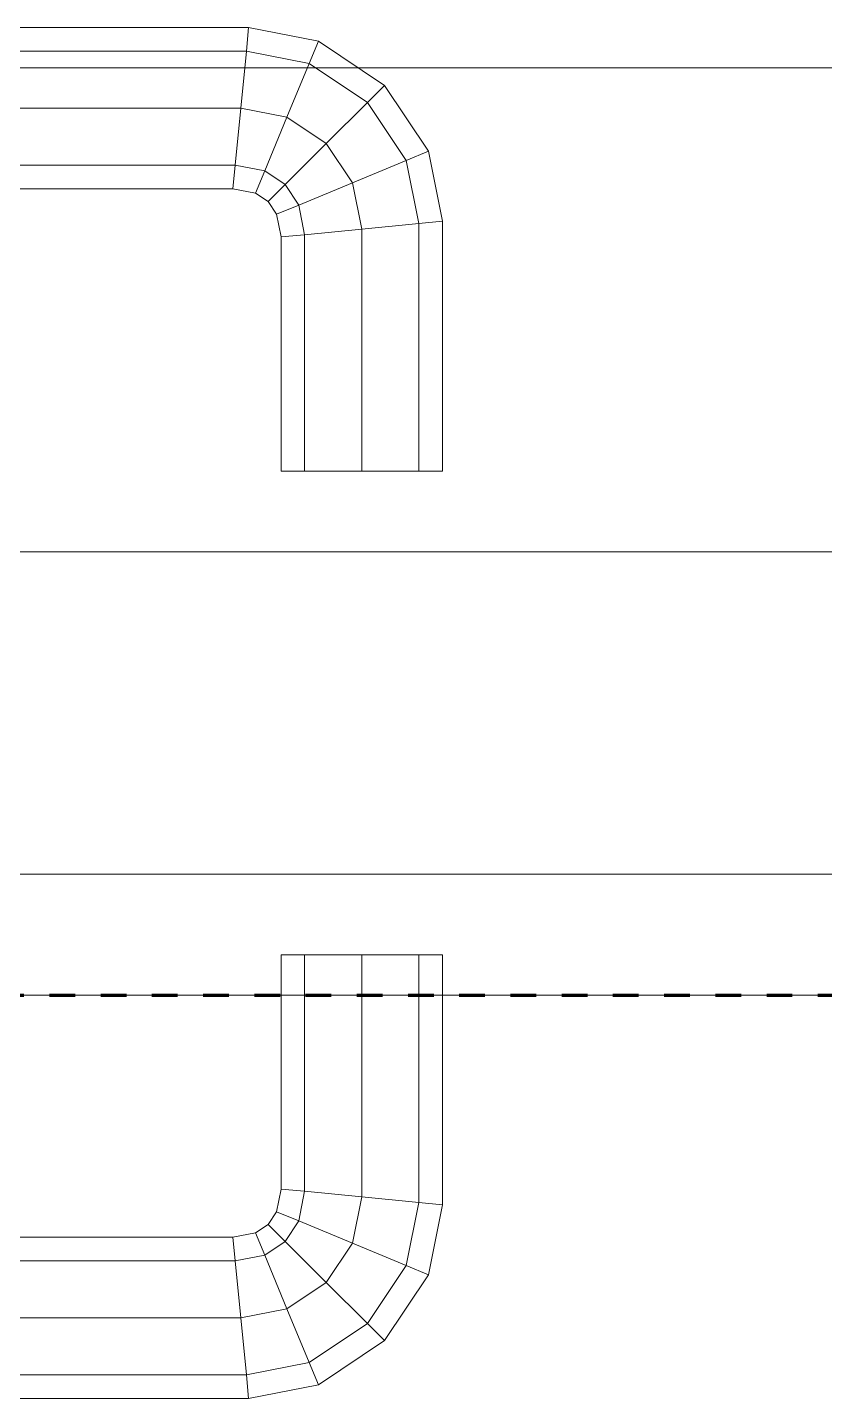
# Model space of a CAD drawing. Header units: millimetres. Extents: x -5300 to 98858, y -5196 to 93886.
# Drawn here: x 36536.6 to 36635.4, y 51325 to 51495 of the extents above; entities that cross this region are included whole.
import ezdxf

# ---------------------------------------------------------------- set-up
doc = ezdxf.new("R2010")
doc.units = ezdxf.units.MM
doc.linetypes.add('Штрих', pattern=[6.35, 3.175, -3.175])
doc.linetypes.add('Штрих_2_', pattern=[6.35, 3.175, -3.175])
for name, color, linetype, lineweight, true_color in [('_Разделитель помещений_', 4, 'Штрих', 70, 0x00ffff), ('Двери', 7, 'Continuous', 18, 0x7f7f7f), ('Стены', 7, 'Continuous', 18, 0x7f7f7f)]:
    doc.layers.add(name, color=color, linetype=linetype, lineweight=lineweight, true_color=true_color)

# ---------------------------------------------------------------- blocks, each defined once
blk = doc.blocks.new('СТВ_Перегородка_Кирпич 210165 - СТВ_Перегородка_Кирпич-248445-Подвал')
at = {"layer": 'Стены', "color": 254, "true_color": 0xd4d4d4}
for p, q in [((30200, 51390), (39150, 51390)), ((30200, 51390), (39150, 51390)), ((39150, 51390), (30200, 51390)), ((33870, 51390), (39030, 51390)), ((33870, 51390), (39030, 51390)), ((33870, 51390), (39030, 51390)), ((36330, 51390), (36950, 51390)), ((36950, 51390), (36330, 51390)), ((36950, 51390), (36330, 51390)), ((36330, 51390), (36950, 51390)), ((36330, 51390), (36950, 51390)), ((36950, 51390), (36330, 51390)), ((36330, 51390), (36950, 51390)), ((36950, 51390), (36330, 51390)), ((33870, 51375), (39030, 51375)), ((33870, 51375), (39030, 51375)), ((39030, 51375), (33870, 51375)), ((36330, 51375), (36950, 51375)), ((36950, 51375), (36330, 51375)), ((36950, 51375), (36330, 51375)), ((36330, 51375), (36950, 51375))]:
    blk.add_line(p, q, dxfattribs=at)
blk = doc.blocks.new('СТВ_Перегородка_Кирпич 210165 - СТВ_Перегородка_Кирпич 210165-248449-Подвал')
blk.add_blockref('СТВ_Перегородка_Кирпич 210165 - СТВ_Перегородка_Кирпич-248445-Подвал', (0, 0))
blk = doc.blocks.new('Дн-12 210230 - Дн-12-248454-Подвал')
at = {"layer": 'Двери', "color": 254, "true_color": 0xd4d4d4}
for p, q in [((36482.02, 51495), (36563.98, 51495)), ((36563.98, 51495), (36482.02, 51495)), ((36563.98, 51495), (36563.7, 51492.07)), ((36563.7, 51492.07), (36563.98, 51495)), ((36563.7, 51492.07), (36563.98, 51495)), ((36563.98, 51495), (36563.7, 51492.07)), ((36563.98, 51495), (36572.64, 51493.28)), ((36572.64, 51493.28), (36563.98, 51495)), ((36572.64, 51493.28), (36571.5, 51490.52)), ((36571.5, 51490.52), (36572.64, 51493.28)), ((36571.5, 51490.52), (36572.64, 51493.28)), ((36572.64, 51493.28), (36571.5, 51490.52)), ((36572.64, 51493.28), (36580.82, 51487.82)), ((36580.82, 51487.82), (36572.64, 51493.28)), ((36563.7, 51492.07), (36482.3, 51492.07)), ((36482.3, 51492.07), (36563.7, 51492.07)), ((36482.3, 51492.07), (36563.7, 51492.07)), ((36563.7, 51492.07), (36482.3, 51492.07)), ((36563.7, 51492.07), (36563, 51485)), ((36563, 51485), (36563.7, 51492.07)), ((36563, 51485), (36563.7, 51492.07)), ((36563.7, 51492.07), (36563, 51485)), ((36571.5, 51490.52), (36563.7, 51492.07)), ((36563.7, 51492.07), (36571.5, 51490.52)), ((36563.7, 51492.07), (36571.5, 51490.52)), ((36571.5, 51490.52), (36563.7, 51492.07)), ((36950, 51490), (36330, 51490)), ((36330, 51490), (36950, 51490)), ((36430, 51490), (36850, 51490)), ((36850, 51490), (36430, 51490)), ((36571.5, 51490.52), (36568.74, 51483.86)), ((36568.74, 51483.86), (36571.5, 51490.52)), ((36568.74, 51483.86), (36571.5, 51490.52)), ((36571.5, 51490.52), (36568.74, 51483.86)), ((36578.7, 51485.7), (36571.5, 51490.52)), ((36571.5, 51490.52), (36578.7, 51485.7)), ((36571.5, 51490.52), (36578.7, 51485.7)), ((36578.7, 51485.7), (36571.5, 51490.52)), ((36580.82, 51487.82), (36578.7, 51485.7)), ((36578.7, 51485.7), (36580.82, 51487.82)), ((36578.7, 51485.7), (36580.82, 51487.82)), ((36580.82, 51487.82), (36578.7, 51485.7)), ((36580.82, 51487.82), (36586.28, 51479.64)), ((36586.28, 51479.64), (36580.82, 51487.82)), ((36563, 51485), (36483, 51485)), ((36483, 51485), (36563, 51485)), ((36483, 51485), (36563, 51485)), ((36563, 51485), (36483, 51485)), ((36563, 51485), (36562.3, 51477.93)), ((36562.3, 51477.93), (36563, 51485)), ((36562.3, 51477.93), (36563, 51485)), ((36563, 51485), (36562.3, 51477.93)), ((36568.74, 51483.86), (36563, 51485)), ((36563, 51485), (36568.74, 51483.86)), ((36563, 51485), (36568.74, 51483.86)), ((36568.74, 51483.86), (36563, 51485)), ((36578.7, 51485.7), (36573.61, 51480.61)), ((36573.61, 51480.61), (36578.7, 51485.7)), ((36573.61, 51480.61), (36578.7, 51485.7)), ((36578.7, 51485.7), (36573.61, 51480.61)), ((36583.52, 51478.5), (36578.7, 51485.7)), ((36578.7, 51485.7), (36583.52, 51478.5)), ((36578.7, 51485.7), (36583.52, 51478.5)), ((36583.52, 51478.5), (36578.7, 51485.7)), ((36568.74, 51483.86), (36565.98, 51477.2)), ((36565.98, 51477.2), (36568.74, 51483.86)), ((36565.98, 51477.2), (36568.74, 51483.86)), ((36568.74, 51483.86), (36565.98, 51477.2)), ((36573.61, 51480.61), (36568.74, 51483.86)), ((36568.74, 51483.86), (36573.61, 51480.61)), ((36568.74, 51483.86), (36573.61, 51480.61)), ((36573.61, 51480.61), (36568.74, 51483.86)), ((36573.61, 51480.61), (36568.51, 51475.51)), ((36568.51, 51475.51), (36573.61, 51480.61)), ((36568.51, 51475.51), (36573.61, 51480.61)), ((36573.61, 51480.61), (36568.51, 51475.51)), ((36576.86, 51475.74), (36573.61, 51480.61)), ((36573.61, 51480.61), (36576.86, 51475.74)), ((36573.61, 51480.61), (36576.86, 51475.74)), ((36576.86, 51475.74), (36573.61, 51480.61)), ((36586.28, 51479.64), (36583.52, 51478.5)), ((36583.52, 51478.5), (36586.28, 51479.64)), ((36583.52, 51478.5), (36586.28, 51479.64)), ((36586.28, 51479.64), (36583.52, 51478.5)), ((36586.28, 51479.64), (36588, 51470.98)), ((36588, 51470.98), (36586.28, 51479.64)), ((36562.3, 51477.93), (36483.7, 51477.93)), ((36483.7, 51477.93), (36562.3, 51477.93)), ((36483.7, 51477.93), (36562.3, 51477.93)), ((36562.3, 51477.93), (36483.7, 51477.93)), ((36562.3, 51477.93), (36562.02, 51475)), ((36562.02, 51475), (36562.3, 51477.93)), ((36562.02, 51475), (36562.3, 51477.93)), ((36562.3, 51477.93), (36562.02, 51475)), ((36565.98, 51477.2), (36562.3, 51477.93)), ((36562.3, 51477.93), (36565.98, 51477.2)), ((36562.3, 51477.93), (36565.98, 51477.2)), ((36565.98, 51477.2), (36562.3, 51477.93)), ((36583.52, 51478.5), (36576.86, 51475.74)), ((36576.86, 51475.74), (36583.52, 51478.5)), ((36576.86, 51475.74), (36583.52, 51478.5)), ((36583.52, 51478.5), (36576.86, 51475.74)), ((36585.07, 51470.7), (36583.52, 51478.5)), ((36583.52, 51478.5), (36585.07, 51470.7)), ((36583.52, 51478.5), (36585.07, 51470.7)), ((36585.07, 51470.7), (36583.52, 51478.5)), ((36565.98, 51477.2), (36564.84, 51474.44)), ((36564.84, 51474.44), (36565.98, 51477.2)), ((36564.84, 51474.44), (36565.98, 51477.2)), ((36565.98, 51477.2), (36564.84, 51474.44)), ((36568.51, 51475.51), (36565.98, 51477.2)), ((36565.98, 51477.2), (36568.51, 51475.51)), ((36565.98, 51477.2), (36568.51, 51475.51)), ((36568.51, 51475.51), (36565.98, 51477.2)), ((36562.02, 51475), (36483.98, 51475)), ((36483.98, 51475), (36562.02, 51475)), ((36564.84, 51474.44), (36562.02, 51475)), ((36562.02, 51475), (36564.84, 51474.44)), ((36566.4, 51473.4), (36564.84, 51474.44)), ((36564.84, 51474.44), (36566.4, 51473.4)), ((36568.51, 51475.51), (36566.4, 51473.4)), ((36566.4, 51473.4), (36568.51, 51475.51)), ((36566.4, 51473.4), (36568.51, 51475.51)), ((36568.51, 51475.51), (36566.4, 51473.4)), ((36570.2, 51472.98), (36568.51, 51475.51)), ((36568.51, 51475.51), (36570.2, 51472.98)), ((36568.51, 51475.51), (36570.2, 51472.98)), ((36570.2, 51472.98), (36568.51, 51475.51)), ((36576.86, 51475.74), (36570.2, 51472.98)), ((36570.2, 51472.98), (36576.86, 51475.74)), ((36570.2, 51472.98), (36576.86, 51475.74)), ((36576.86, 51475.74), (36570.2, 51472.98)), ((36578, 51470), (36576.86, 51475.74)), ((36576.86, 51475.74), (36578, 51470)), ((36576.86, 51475.74), (36578, 51470)), ((36578, 51470), (36576.86, 51475.74)), ((36567.44, 51471.84), (36566.4, 51473.4)), ((36566.4, 51473.4), (36567.44, 51471.84)), ((36570.2, 51472.98), (36567.44, 51471.84)), ((36567.44, 51471.84), (36570.2, 51472.98)), ((36567.44, 51471.84), (36570.2, 51472.98)), ((36570.2, 51472.98), (36567.44, 51471.84)), ((36570.93, 51469.3), (36570.2, 51472.98)), ((36570.2, 51472.98), (36570.93, 51469.3)), ((36570.2, 51472.98), (36570.93, 51469.3)), ((36570.93, 51469.3), (36570.2, 51472.98)), ((36568, 51469.02), (36567.44, 51471.84)), ((36567.44, 51471.84), (36568, 51469.02)), ((36588, 51470.98), (36585.07, 51470.7)), ((36585.07, 51470.7), (36588, 51470.98)), ((36585.07, 51470.7), (36588, 51470.98)), ((36588, 51470.98), (36585.07, 51470.7)), ((36588, 51470.98), (36588, 51440)), ((36588, 51440), (36588, 51470.98)), ((36570.93, 51469.3), (36568, 51469.02)), ((36568, 51469.02), (36570.93, 51469.3)), ((36570.93, 51469.3), (36568, 51469.02)), ((36568, 51469.02), (36570.93, 51469.3)), ((36578, 51470), (36570.93, 51469.3)), ((36570.93, 51469.3), (36578, 51470)), ((36578, 51470), (36570.93, 51469.3)), ((36570.93, 51469.3), (36578, 51470)), ((36570.93, 51469.3), (36570.93, 51440)), ((36570.93, 51440), (36570.93, 51469.3)), ((36570.93, 51469.3), (36570.93, 51440)), ((36570.93, 51440), (36570.93, 51469.3)), ((36585.07, 51470.7), (36578, 51470)), ((36578, 51470), (36585.07, 51470.7)), ((36578, 51470), (36585.07, 51470.7)), ((36585.07, 51470.7), (36578, 51470)), ((36578, 51440), (36578, 51470)), ((36578, 51470), (36578, 51440)), ((36578, 51440), (36578, 51470)), ((36578, 51470), (36578, 51440)), ((36585.07, 51440), (36585.07, 51470.7)), ((36585.07, 51470.7), (36585.07, 51440)), ((36585.07, 51470.7), (36585.07, 51440)), ((36585.07, 51440), (36585.07, 51470.7)), ((36568, 51469.02), (36568, 51440)), ((36568, 51440), (36568, 51469.02)), ((36570.93, 51440), (36568, 51440)), ((36568, 51440), (36570.93, 51440)), ((36568, 51440), (36570.93, 51440)), ((36570.93, 51440), (36568, 51440)), ((36578, 51440), (36570.93, 51440)), ((36570.93, 51440), (36578, 51440)), ((36570.93, 51440), (36578, 51440)), ((36578, 51440), (36570.93, 51440)), ((36585.07, 51440), (36578, 51440)), ((36578, 51440), (36585.07, 51440)), ((36585.07, 51440), (36578, 51440)), ((36578, 51440), (36585.07, 51440)), ((36588, 51440), (36585.07, 51440)), ((36585.07, 51440), (36588, 51440)), ((36588, 51440), (36585.07, 51440)), ((36585.07, 51440), (36588, 51440)), ((36418, 51430), (36862, 51430)), ((36862, 51430), (36418, 51430)), ((36418, 51430), (36862, 51430)), ((36862, 51430), (36418, 51430)), ((36418, 51430), (36862, 51430)), ((36862, 51430), (36418, 51430)), ((36430, 51430), (36850, 51430)), ((36850, 51430), (36430, 51430)), ((36330, 51390), (36950, 51390)), ((36330, 51390), (36950, 51390)), ((36862, 51390), (36418, 51390)), ((36862, 51390), (36418, 51390)), ((36862, 51390), (36418, 51390)), ((36862, 51390), (36418, 51390)), ((36418, 51390), (36862, 51390)), ((36418, 51390), (36862, 51390)), ((36570.93, 51380), (36568, 51380)), ((36568, 51380), (36570.93, 51380)), ((36568, 51350.98), (36568, 51380)), ((36568, 51380), (36570.93, 51380)), ((36570.93, 51380), (36568, 51380)), ((36568, 51380), (36568, 51350.98)), ((36578, 51380), (36570.93, 51380)), ((36570.93, 51380), (36578, 51380)), ((36570.93, 51350.7), (36570.93, 51380)), ((36570.93, 51380), (36578, 51380)), ((36570.93, 51380), (36570.93, 51350.7)), ((36570.93, 51350.7), (36570.93, 51380)), ((36578, 51380), (36570.93, 51380)), ((36570.93, 51380), (36570.93, 51350.7)), ((36578, 51350), (36578, 51380)), ((36578, 51380), (36585.07, 51380)), ((36585.07, 51380), (36578, 51380)), ((36578, 51380), (36585.07, 51380)), ((36578, 51380), (36578, 51350)), ((36578, 51350), (36578, 51380)), ((36585.07, 51380), (36578, 51380)), ((36578, 51380), (36578, 51350)), ((36585.07, 51349.3), (36585.07, 51380)), ((36585.07, 51380), (36588, 51380)), ((36585.07, 51380), (36585.07, 51349.3)), ((36588, 51380), (36585.07, 51380)), ((36585.07, 51380), (36588, 51380)), ((36588, 51380), (36585.07, 51380)), ((36585.07, 51380), (36585.07, 51349.3)), ((36585.07, 51349.3), (36585.07, 51380)), ((36588, 51380), (36588, 51349.02)), ((36588, 51349.02), (36588, 51380)), ((36567.44, 51348.16), (36568, 51350.98)), ((36568, 51350.98), (36567.44, 51348.16)), ((36568, 51350.98), (36570.93, 51350.7)), ((36570.93, 51350.7), (36568, 51350.98)), ((36568, 51350.98), (36570.93, 51350.7)), ((36570.93, 51350.7), (36568, 51350.98)), ((36570.2, 51347.02), (36570.93, 51350.7)), ((36570.93, 51350.7), (36570.2, 51347.02)), ((36570.93, 51350.7), (36570.2, 51347.02)), ((36570.2, 51347.02), (36570.93, 51350.7)), ((36570.93, 51350.7), (36578, 51350)), ((36578, 51350), (36570.93, 51350.7)), ((36570.93, 51350.7), (36578, 51350)), ((36578, 51350), (36570.93, 51350.7)), ((36576.86, 51344.26), (36578, 51350)), ((36578, 51350), (36576.86, 51344.26)), ((36578, 51350), (36576.86, 51344.26)), ((36576.86, 51344.26), (36578, 51350)), ((36578, 51350), (36585.07, 51349.3)), ((36585.07, 51349.3), (36578, 51350)), ((36585.07, 51349.3), (36578, 51350)), ((36578, 51350), (36585.07, 51349.3)), ((36583.52, 51341.5), (36585.07, 51349.3)), ((36585.07, 51349.3), (36583.52, 51341.5)), ((36585.07, 51349.3), (36583.52, 51341.5)), ((36583.52, 51341.5), (36585.07, 51349.3)), ((36585.07, 51349.3), (36588, 51349.02)), ((36588, 51349.02), (36585.07, 51349.3)), ((36588, 51349.02), (36585.07, 51349.3)), ((36585.07, 51349.3), (36588, 51349.02)), ((36588, 51349.02), (36586.28, 51340.36)), ((36586.28, 51340.36), (36588, 51349.02)), ((36566.4, 51346.6), (36567.44, 51348.16)), ((36567.44, 51348.16), (36566.4, 51346.6)), ((36567.44, 51348.16), (36570.2, 51347.02)), ((36570.2, 51347.02), (36567.44, 51348.16)), ((36570.2, 51347.02), (36567.44, 51348.16)), ((36567.44, 51348.16), (36570.2, 51347.02)), ((36568.51, 51344.49), (36570.2, 51347.02)), ((36570.2, 51347.02), (36568.51, 51344.49)), ((36570.2, 51347.02), (36568.51, 51344.49)), ((36568.51, 51344.49), (36570.2, 51347.02)), ((36570.2, 51347.02), (36576.86, 51344.26)), ((36576.86, 51344.26), (36570.2, 51347.02)), ((36576.86, 51344.26), (36570.2, 51347.02)), ((36570.2, 51347.02), (36576.86, 51344.26)), ((36562.02, 51345), (36564.84, 51345.56)), ((36564.84, 51345.56), (36562.02, 51345)), ((36564.84, 51345.56), (36566.4, 51346.6)), ((36566.4, 51346.6), (36564.84, 51345.56)), ((36564.84, 51345.56), (36565.98, 51342.8)), ((36565.98, 51342.8), (36564.84, 51345.56)), ((36565.98, 51342.8), (36564.84, 51345.56)), ((36564.84, 51345.56), (36565.98, 51342.8)), ((36566.4, 51346.6), (36568.51, 51344.49)), ((36568.51, 51344.49), (36566.4, 51346.6)), ((36568.51, 51344.49), (36566.4, 51346.6)), ((36566.4, 51346.6), (36568.51, 51344.49)), ((36483.98, 51345), (36562.02, 51345)), ((36562.02, 51345), (36483.98, 51345)), ((36562.02, 51345), (36562.3, 51342.07)), ((36562.3, 51342.07), (36562.02, 51345)), ((36562.3, 51342.07), (36562.02, 51345)), ((36562.02, 51345), (36562.3, 51342.07)), ((36565.98, 51342.8), (36568.51, 51344.49)), ((36568.51, 51344.49), (36565.98, 51342.8)), ((36568.51, 51344.49), (36565.98, 51342.8)), ((36565.98, 51342.8), (36568.51, 51344.49)), ((36568.51, 51344.49), (36573.61, 51339.39)), ((36573.61, 51339.39), (36568.51, 51344.49)), ((36573.61, 51339.39), (36568.51, 51344.49)), ((36568.51, 51344.49), (36573.61, 51339.39)), ((36573.61, 51339.39), (36576.86, 51344.26)), ((36576.86, 51344.26), (36573.61, 51339.39)), ((36576.86, 51344.26), (36573.61, 51339.39)), ((36573.61, 51339.39), (36576.86, 51344.26)), ((36576.86, 51344.26), (36583.52, 51341.5)), ((36583.52, 51341.5), (36576.86, 51344.26)), ((36583.52, 51341.5), (36576.86, 51344.26)), ((36576.86, 51344.26), (36583.52, 51341.5)), ((36483.7, 51342.07), (36562.3, 51342.07)), ((36562.3, 51342.07), (36483.7, 51342.07)), ((36562.3, 51342.07), (36483.7, 51342.07)), ((36483.7, 51342.07), (36562.3, 51342.07)), ((36562.3, 51342.07), (36565.98, 51342.8)), ((36565.98, 51342.8), (36562.3, 51342.07)), ((36565.98, 51342.8), (36562.3, 51342.07)), ((36562.3, 51342.07), (36565.98, 51342.8)), ((36562.3, 51342.07), (36563, 51335)), ((36563, 51335), (36562.3, 51342.07)), ((36563, 51335), (36562.3, 51342.07)), ((36562.3, 51342.07), (36563, 51335)), ((36565.98, 51342.8), (36568.74, 51336.14)), ((36568.74, 51336.14), (36565.98, 51342.8)), ((36568.74, 51336.14), (36565.98, 51342.8)), ((36565.98, 51342.8), (36568.74, 51336.14)), ((36578.7, 51334.3), (36583.52, 51341.5)), ((36583.52, 51341.5), (36578.7, 51334.3)), ((36583.52, 51341.5), (36578.7, 51334.3)), ((36578.7, 51334.3), (36583.52, 51341.5)), ((36586.28, 51340.36), (36580.82, 51332.18)), ((36580.82, 51332.18), (36586.28, 51340.36)), ((36583.52, 51341.5), (36586.28, 51340.36)), ((36586.28, 51340.36), (36583.52, 51341.5)), ((36586.28, 51340.36), (36583.52, 51341.5)), ((36583.52, 51341.5), (36586.28, 51340.36)), ((36568.74, 51336.14), (36573.61, 51339.39)), ((36573.61, 51339.39), (36568.74, 51336.14)), ((36573.61, 51339.39), (36568.74, 51336.14)), ((36568.74, 51336.14), (36573.61, 51339.39)), ((36573.61, 51339.39), (36578.7, 51334.3)), ((36578.7, 51334.3), (36573.61, 51339.39)), ((36578.7, 51334.3), (36573.61, 51339.39)), ((36573.61, 51339.39), (36578.7, 51334.3)), ((36483, 51335), (36563, 51335)), ((36563, 51335), (36483, 51335)), ((36563, 51335), (36483, 51335)), ((36483, 51335), (36563, 51335)), ((36563, 51335), (36568.74, 51336.14)), ((36568.74, 51336.14), (36563, 51335)), ((36568.74, 51336.14), (36563, 51335)), ((36563, 51335), (36568.74, 51336.14)), ((36563, 51335), (36563.7, 51327.93)), ((36563.7, 51327.93), (36563, 51335)), ((36563.7, 51327.93), (36563, 51335)), ((36563, 51335), (36563.7, 51327.93)), ((36568.74, 51336.14), (36571.5, 51329.48)), ((36571.5, 51329.48), (36568.74, 51336.14)), ((36571.5, 51329.48), (36568.74, 51336.14)), ((36568.74, 51336.14), (36571.5, 51329.48)), ((36571.5, 51329.48), (36578.7, 51334.3)), ((36578.7, 51334.3), (36571.5, 51329.48)), ((36578.7, 51334.3), (36571.5, 51329.48)), ((36571.5, 51329.48), (36578.7, 51334.3)), ((36578.7, 51334.3), (36580.82, 51332.18)), ((36580.82, 51332.18), (36578.7, 51334.3)), ((36580.82, 51332.18), (36578.7, 51334.3)), ((36578.7, 51334.3), (36580.82, 51332.18)), ((36580.82, 51332.18), (36572.64, 51326.72)), ((36572.64, 51326.72), (36580.82, 51332.18)), ((36563.7, 51327.93), (36571.5, 51329.48)), ((36571.5, 51329.48), (36563.7, 51327.93)), ((36571.5, 51329.48), (36563.7, 51327.93)), ((36563.7, 51327.93), (36571.5, 51329.48)), ((36571.5, 51329.48), (36572.64, 51326.72)), ((36572.64, 51326.72), (36571.5, 51329.48)), ((36572.64, 51326.72), (36571.5, 51329.48)), ((36571.5, 51329.48), (36572.64, 51326.72)), ((36482.3, 51327.93), (36563.7, 51327.93)), ((36563.7, 51327.93), (36482.3, 51327.93)), ((36563.7, 51327.93), (36482.3, 51327.93)), ((36482.3, 51327.93), (36563.7, 51327.93)), ((36563.7, 51327.93), (36563.98, 51325)), ((36563.98, 51325), (36563.7, 51327.93)), ((36563.98, 51325), (36563.7, 51327.93)), ((36563.7, 51327.93), (36563.98, 51325)), ((36572.64, 51326.72), (36563.98, 51325)), ((36563.98, 51325), (36572.64, 51326.72)), ((36563.98, 51325), (36482.02, 51325)), ((36482.02, 51325), (36563.98, 51325))]:
    blk.add_line(p, q, dxfattribs=at)
blk = doc.blocks.new('Дн-12 210230 - Дн-12 210230-248458-Подвал')
blk.add_blockref('Дн-12 210230 - Дн-12-248454-Подвал', (0, 0))

msp = doc.modelspace()

# ---------------------------------------------------------------- linework, layer by layer
at = {"layer": '_Разделитель помещений_', "color": 131, "linetype": 'Штрих_2_', "true_color": 0xaaffff}
msp.add_line((33885, 51375), (39015, 51375), dxfattribs=at)

# ---------------------------------------------------------------- block references
at = {"layer": 'Двери', "color": 254, "true_color": 0xd4d4d4}
msp.add_blockref('Дн-12 210230 - Дн-12 210230-248458-Подвал', (0, 0), dxfattribs=at)
at = {"layer": 'Стены', "color": 254, "true_color": 0xd4d4d4}
msp.add_blockref('СТВ_Перегородка_Кирпич 210165 - СТВ_Перегородка_Кирпич 210165-248449-Подвал', (0, 0), dxfattribs=at)

doc.saveas('drawing.dxf')
